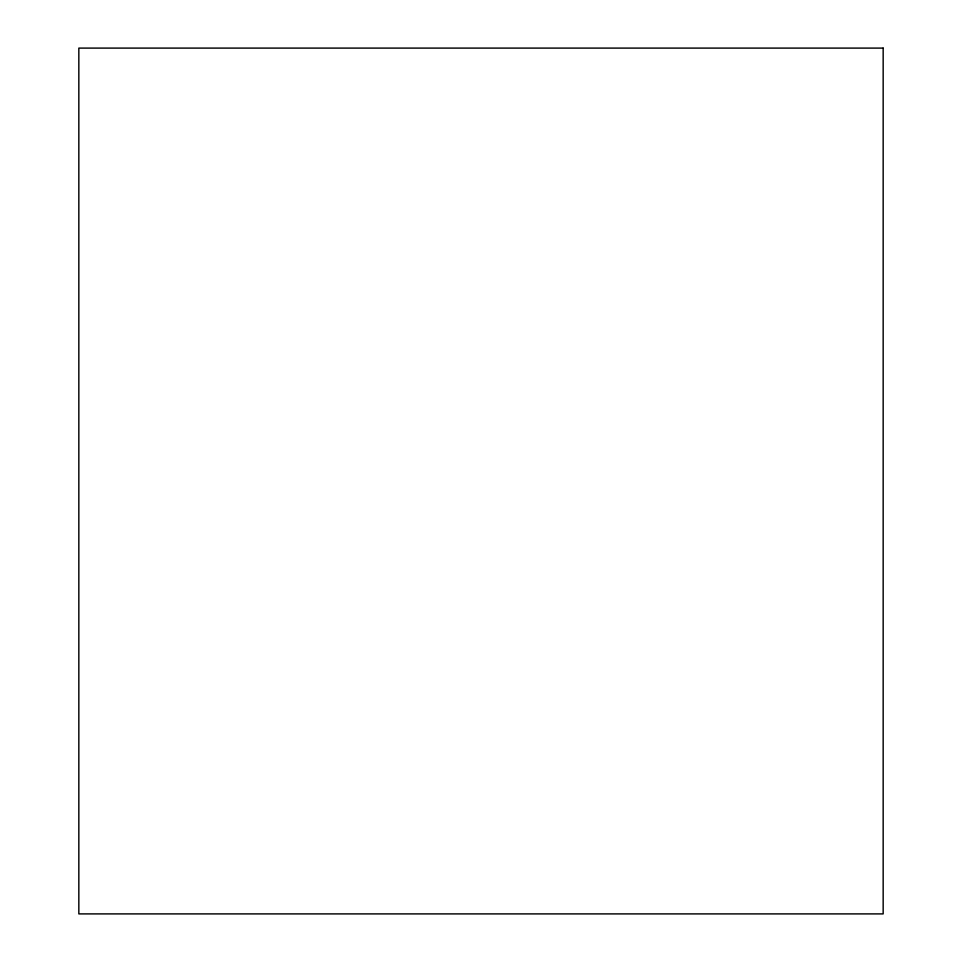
<?xml version="1.0" encoding="UTF-8"?>
<svg xmlns="http://www.w3.org/2000/svg" width="962" height="962" viewBox="0 0 962 962"><rect width="100%" height="100%" fill="white"/><g stroke="black" fill="none" stroke-linecap="round" stroke-linejoin="round"><path stroke-width="1.44" d="M883.164 48.1L78.836 48.1L78.836 913.9L883.164 913.9L883.164 48.1"/></g></svg>
